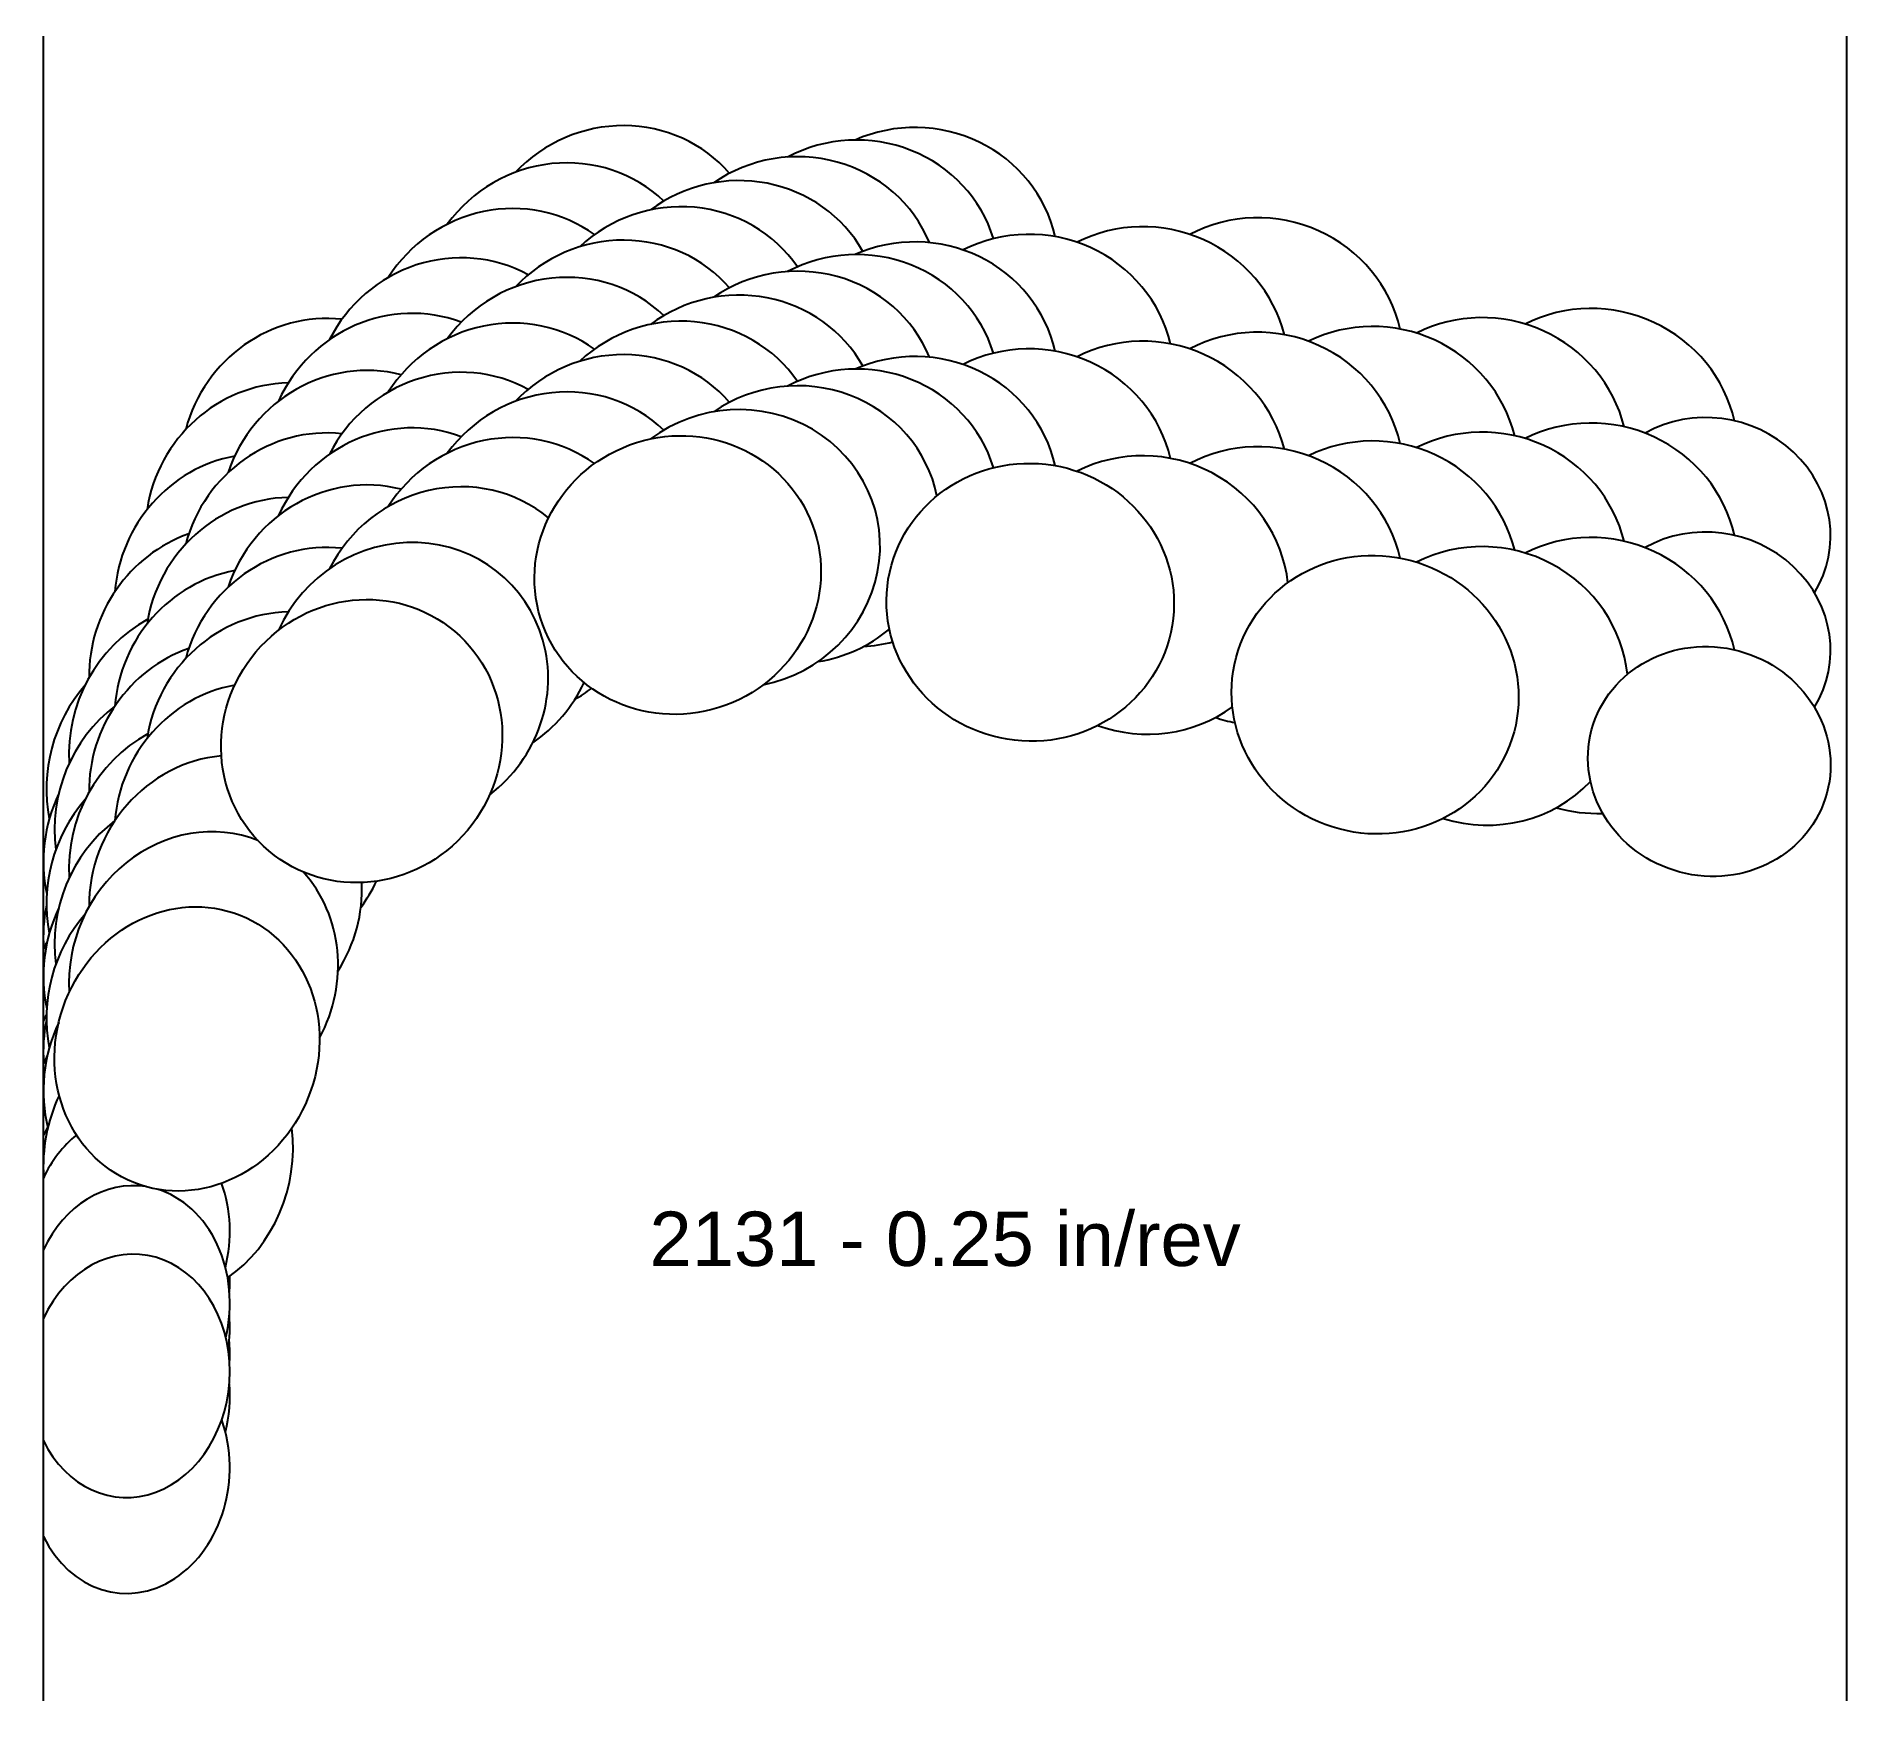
# Model space of a CAD drawing. Header units: inches. Extents: x -3.95 to 0, y -2.53 to 1.1.
import ezdxf
from ezdxf.enums import TextEntityAlignment as Align

# ---------------------------------------------------------------- set-up
doc = ezdxf.new("R2010")
doc.units = ezdxf.units.IN
doc.header["$MEASUREMENT"] = 0
for name, color, linetype, true_color in [('Blade_1', 30, 'Continuous', 0xff7f00), ('Blade_2', 7, 'Continuous', 0xcccc00), ('Blade_3', 7, 'Continuous', 0x00cc00), ('Blade_4', 7, 'Continuous', 0x00cccc), ('Blade_5', 7, 'Continuous', 0x0066cc), ('Blade_6', 190, 'Continuous', 0x7f00ff)]:
    doc.layers.add(name, color=color, linetype=linetype, true_color=true_color)
doc.layers.add('Gage_Line', color=7, linetype='Continuous')
doc.styles.get("Standard").update_dxf_attribs({"font": 'arial.ttf'})

msp = doc.modelspace()

# ---------------------------------------------------------------- linework, layer by layer
at = {"layer": 'Blade_1'}
for centre, major_axis, ratio, start_param, end_param in [((-2.5526, 0.4231), (0.2945, 0.109), 0.964295, 6.521171, 8.264835), ((-1.7829, 0.3636), (0.312, -0.0353), 0.965801, 6.613191, 8.449276), ((-2.5526, 0.1731), (0.2945, 0.109), 0.964295, 6.521171, 8.264835), ((-1.0299, 0.1618), (0.3033, -0.0813), 0.965926, 6.770818, 8.589238), ((-3.2426, 0.0606), (0.2026, 0.2399), 0.962011, 6.71974, 8.253736), ((-1.7829, 0.1136), (0.312, -0.0353), 0.965801, 6.613191, 8.449276), ((-0.3002, 0.016), (0.2569, -0.0688), 0.939693, 6.008418, 8.658919), ((-1.0299, -0.0882), (0.3033, -0.0813), 0.965926, 6.770818, 8.589238), ((-3.2426, -0.1894), (0.2026, 0.2399), 0.962011, 6.71974, 8.253736), ((-0.3002, -0.234), (0.2569, -0.0688), 0.939693, 6.008418, 8.658919), ((-3.6241, -0.6115), (0.1162, 0.2917), 0.908356, 7.271256, 8.412498), ((-3.6241, -0.8615), (0.1162, 0.2917), 0.908356, 7.271256, 8.412498), ((-3.7488, -1.8253), (0.0232, 0.265), 0.819152, 2.204126, 7.433454), ((-3.7488, -1.5753), (0.0232, 0.265), 0.819152, 4.628562, 4.65216)]:
    msp.add_ellipse(centre, major_axis=major_axis, ratio=ratio, start_param=start_param, end_param=end_param, dxfattribs=at)
for centre, major_axis, ratio in [((-2.5526, -0.0769), (0.2945, 0.109), 0.964295), ((-1.7829, -0.1364), (0.312, -0.0353), 0.965801), ((-1.0299, -0.3382), (0.3033, -0.0813), 0.965926), ((-3.2426, -0.4394), (0.2026, 0.2399), 0.962011), ((-0.3002, -0.484), (0.2569, -0.0688), 0.939693), ((-3.6241, -1.1115), (0.1162, 0.2917), 0.908356)]:
    msp.add_ellipse(centre, major_axis=major_axis, ratio=ratio, dxfattribs=at)
at = {"layer": 'Blade_2'}
for centre, major_axis, ratio, start_param, end_param in [((-2.424, 0.4807), (0.3038, 0.0792), 0.964628, 6.532573, 8.251482), ((-3.1436, 0.1861), (0.2216, 0.2225), 0.962381, 6.692038, 8.229747), ((-2.424, 0.2307), (0.3038, 0.0792), 0.964628, 6.532573, 8.251482), ((-3.1436, -0.0639), (0.2216, 0.2225), 0.962381, 6.692038, 8.229747), ((-2.424, -0.0193), (0.3038, 0.0792), 0.964628, 4.651826, 8.251482), ((-3.1436, -0.3139), (0.2216, 0.2225), 0.962381, 4.57002, 8.229747), ((-3.5879, -0.4473), (0.1305, 0.2856), 0.922071, 7.170213, 8.382925), ((-3.5879, -0.6973), (0.1305, 0.2856), 0.922071, 7.170213, 8.382925), ((-3.5879, -0.9473), (0.1305, 0.2856), 0.922071, 6.327115, 8.382925), ((-3.5879, -0.9473), (0.1305, 0.2856), 0.922071, 4.639567, 5.910762), ((-3.7488, -1.1757), (0.0232, 0.265), 0.819152, 7.376785, 7.433454), ((-3.7488, -1.4257), (0.0232, 0.265), 0.819152, 7.354912, 7.433454), ((-3.7488, -1.6757), (0.0232, 0.265), 0.819152, 6.226005, 7.433454), ((-3.7488, -1.6757), (0.0232, 0.265), 0.819152, 4.533207, 6.117075)]:
    msp.add_ellipse(centre, major_axis=major_axis, ratio=ratio, start_param=start_param, end_param=end_param, dxfattribs=at)
at = {"layer": 'Blade_3'}
for centre, major_axis, ratio, start_param, end_param in [((-2.2941, 0.5331), (0.3093, 0.0541), 0.964939, 6.495448, 8.297456), ((-1.5319, 0.3796), (0.3033, -0.0813), 0.965926, 6.780409, 8.60176), ((-3.0369, 0.3085), (0.2393, 0.2033), 0.96276, 6.633279, 8.270055), ((-2.2941, 0.2831), (0.3093, 0.0541), 0.964939, 6.495448, 8.297456), ((-0.7908, 0.1811), (0.3033, -0.0813), 0.965926, 6.771816, 8.601182), ((-1.5319, 0.1296), (0.3033, -0.0813), 0.965926, 6.780409, 8.60176), ((-3.0369, 0.0585), (0.2393, 0.2033), 0.96276, 6.633279, 8.270055), ((-2.2941, 0.0331), (0.3093, 0.0541), 0.964939, 6.313199, 8.297456), ((-0.7908, -0.0689), (0.3033, -0.0813), 0.965926, 6.771816, 8.601182), ((-1.5319, -0.1204), (0.3033, -0.0813), 0.965926, 6.641854, 8.60176), ((-3.0369, -0.1915), (0.2393, 0.2033), 0.96276, 6.454629, 8.270055), ((-3.54, -0.2805), (0.1439, 0.2791), 0.934698, 7.059496, 8.369082), ((-0.7908, -0.3189), (0.3033, -0.0813), 0.965926, 6.63694, 8.601182), ((-2.2941, 0.0331), (0.3093, 0.0541), 0.964939, 4.699662, 5.252354), ((-3.54, -0.5305), (0.1439, 0.2791), 0.934698, 7.059496, 8.369082), ((-3.0369, -0.1915), (0.2393, 0.2033), 0.96276, 4.600972, 5.158401), ((-1.5319, -0.1204), (0.3033, -0.0813), 0.965926, 4.627861, 5.619039), ((-3.54, -0.7805), (0.1439, 0.2791), 0.934698, 6.817613, 8.369082), ((-0.7908, -0.3189), (0.3033, -0.0813), 0.965926, 4.67238, 5.79606), ((-3.54, -0.7805), (0.1439, 0.2791), 0.934698, 4.615771, 5.265608), ((-3.7488, -1.0191), (0.0232, 0.265), 0.819152, 7.361528, 7.433454), ((-3.7488, -1.2691), (0.0232, 0.265), 0.819152, 7.361528, 7.433454), ((-3.7488, -1.5191), (0.0232, 0.265), 0.819152, 6.952565, 7.433454), ((-3.7488, -1.5191), (0.0232, 0.265), 0.819152, 4.519353, 5.22818)]:
    msp.add_ellipse(centre, major_axis=major_axis, ratio=ratio, start_param=start_param, end_param=end_param, dxfattribs=at)
at = {"layer": 'Blade_4'}
for centre, major_axis, ratio, start_param, end_param in [((-2.1641, 0.5697), (0.3123, 0.0323), 0.96522, 6.470659, 8.247969), ((-2.9233, 0.4168), (0.2558, 0.1822), 0.963156, 6.597763, 8.253938), ((-2.1641, 0.3197), (0.3123, 0.0323), 0.96522, 6.470659, 8.247969), ((-2.9233, 0.1668), (0.2558, 0.1822), 0.963156, 6.597763, 8.253938), ((-2.1641, 0.0697), (0.3123, 0.0323), 0.96522, 6.470659, 8.247969), ((-2.9233, -0.0832), (0.2558, 0.1822), 0.963156, 6.597763, 8.253938), ((-3.4809, -0.1223), (0.1563, 0.2723), 0.946255, 6.958068, 8.321652), ((-3.4809, -0.3723), (0.1563, 0.2723), 0.946255, 6.958068, 8.321652), ((-2.1641, 0.0697), (0.3123, 0.0323), 0.96522, 4.668155, 4.873948), ((-3.4809, -0.6223), (0.1563, 0.2723), 0.946255, 6.958068, 8.321652), ((-2.9233, -0.0832), (0.2558, 0.1822), 0.963156, 4.602652, 4.740866), ((-3.4809, -0.6223), (0.1563, 0.2723), 0.946255, 4.58879, 4.801628), ((-3.6651, -0.8472), (0.0692, 0.3063), 0.860944, 1.605049, 1.907417), ((-3.6651, -1.0972), (0.0692, 0.3063), 0.860944, 1.605049, 1.907417), ((-3.6651, -1.3472), (0.0692, 0.3063), 0.860944, 1.318206, 1.907417), ((-3.6651, -1.3472), (0.0692, 0.3063), 0.860944, 3.894412, 5.107057), ((-3.7488, -1.7847), (0.0232, 0.265), 0.819152, 4.742259, 4.924888), ((-3.7488, -2.0347), (0.0232, 0.265), 0.819152, 2.204126, 5.224143)]:
    msp.add_ellipse(centre, major_axis=major_axis, ratio=ratio, start_param=start_param, end_param=end_param, dxfattribs=at)
at = {"layer": 'Blade_5'}
for centre, major_axis, ratio, start_param, end_param in [((-2.0353, 0.5972), (0.3138, 0.0101), 0.96546, 6.465245, 8.250168), ((-2.8041, 0.5175), (0.2706, 0.1593), 0.963549, 6.548096, 8.279883), ((-1.2809, 0.3992), (0.3033, -0.0813), 0.965926, 6.755577, 8.619013), ((-2.0353, 0.3472), (0.3138, 0.0101), 0.96546, 6.465245, 8.250168), ((-2.8041, 0.2675), (0.2706, 0.1593), 0.963549, 6.548096, 8.279883), ((-0.5517, 0.2038), (0.3033, -0.0813), 0.956305, 6.743627, 8.605928), ((-1.2809, 0.1492), (0.3033, -0.0813), 0.965926, 6.755577, 8.619013), ((-2.0353, 0.0972), (0.3138, 0.0101), 0.96546, 6.465245, 8.250168), ((-3.4113, 0.033), (0.1722, 0.2626), 0.951757, 6.858728, 8.304911), ((-2.8041, 0.0175), (0.2706, 0.1593), 0.963549, 6.548096, 8.279883), ((-0.5517, -0.0462), (0.3033, -0.0813), 0.956305, 6.743627, 8.605928), ((-1.2809, -0.1008), (0.3033, -0.0813), 0.965926, 6.755577, 8.619013), ((-3.4113, -0.217), (0.1722, 0.2626), 0.951757, 6.858728, 8.304911), ((-0.5517, -0.2962), (0.3033, -0.0813), 0.956305, 6.743627, 8.605928), ((-3.4113, -0.467), (0.1722, 0.2626), 0.951757, 6.858728, 8.304911), ((-1.2809, -0.1008), (0.3033, -0.0813), 0.965926, 4.648938, 4.789824), ((-3.6589, -0.6823), (0.0854, 0.3021), 0.877783, 1.388059, 2.109697), ((-0.5517, -0.2962), (0.3033, -0.0813), 0.956305, 4.696172, 5.023364), ((-3.6589, -0.9323), (0.0854, 0.3021), 0.877783, 1.388059, 2.109697), ((-3.6589, -1.1823), (0.0854, 0.3021), 0.877783, 1.388059, 2.146325), ((-3.7488, -1.6282), (0.0232, 0.265), 0.819152, 4.729136, 4.859216), ((-3.7488, -1.8782), (0.0232, 0.265), 0.819152, 4.51955, 4.918504)]:
    msp.add_ellipse(centre, major_axis=major_axis, ratio=ratio, start_param=start_param, end_param=end_param, dxfattribs=at)
at = {"layer": 'Blade_6'}
for centre, major_axis, ratio, start_param, end_param in [((-2.6801, 0.5995), (0.2835, 0.135), 0.963923, 6.542776, 8.237586), ((-2.6801, 0.3495), (0.2835, 0.135), 0.963923, 6.542776, 8.237586), ((-3.3315, 0.1741), (0.1876, 0.2518), 0.957011, 6.794116, 8.255656), ((-2.6801, 0.0995), (0.2835, 0.135), 0.963923, 6.542776, 8.237586), ((-3.3315, -0.0759), (0.1876, 0.2518), 0.957011, 6.794116, 8.255656), ((-3.3315, -0.3259), (0.1876, 0.2518), 0.957011, 6.794116, 8.255656), ((-3.6468, -0.5227), (0.1012, 0.2973), 0.893588, 1.143373, 2.147676), ((-3.6468, -0.7727), (0.1012, 0.2973), 0.893588, 1.143373, 2.147676), ((-3.6468, -1.0227), (0.1012, 0.2973), 0.893588, 1.143373, 2.147676), ((-3.7488, -1.7285), (0.0232, 0.265), 0.819152, 4.635408, 4.918315)]:
    msp.add_ellipse(centre, major_axis=major_axis, ratio=ratio, start_param=start_param, end_param=end_param, dxfattribs=at)
at = {"layer": 'Gage_Line'}
for p, q in [((-3.9375, -2.5347), (-3.9375, 1.0995)), ((0, -2.5347), (0, 1.0995))]:
    msp.add_line(p, q, dxfattribs=at)

# ---------------------------------------------------------------- texts
msp.add_text('2131 - 0.25 in/rev', height=0.11875).set_placement((-1.9688, -1.5261), align=Align.MIDDLE_CENTER)

doc.saveas('drawing.dxf')
